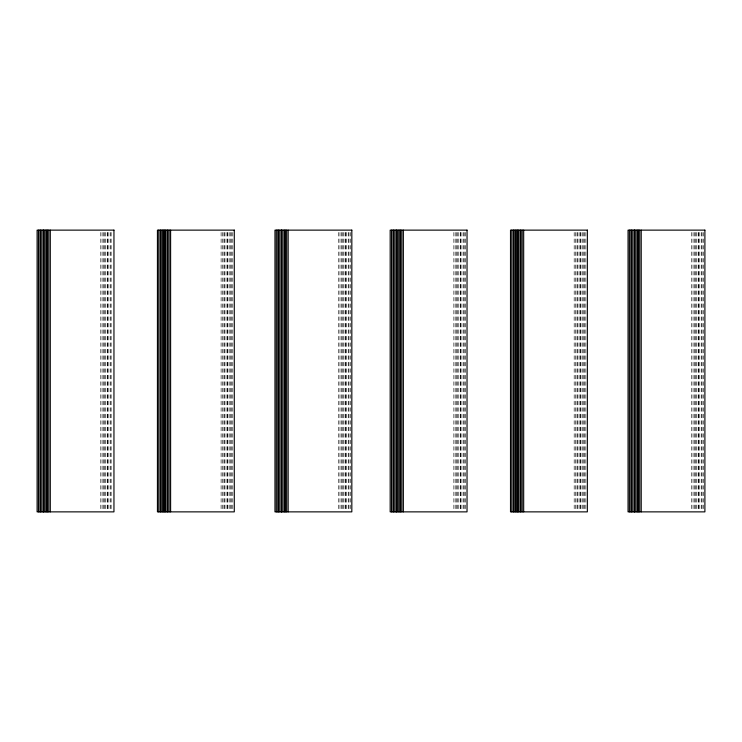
<?xml version="1.0" encoding="UTF-8"?>
<svg xmlns="http://www.w3.org/2000/svg" width="742" height="742" viewBox="0 0 742 742"><rect width="100%" height="100%" fill="white"/><g stroke="black" fill="none" stroke-linecap="round" stroke-linejoin="round"><path stroke-width="0.56" stroke-dasharray="3.71 2.78" d="M703.397 232.431L703.397 509.568M702.071 232.431L702.071 509.568M701.301 232.431L701.301 509.568M699.799 232.431L699.799 509.568M698.463 232.431L698.463 509.568M698.157 232.431L698.157 509.568M696.655 232.431L696.655 509.568M695.328 232.431L695.328 509.568M694.558 232.431L694.558 509.568M693.056 232.431L693.056 509.568M691.72 232.431L691.72 509.568M585.855 232.431L585.855 509.568M584.529 232.431L584.529 509.568M583.759 232.431L583.759 509.568M582.257 232.431L582.257 509.568M580.93 232.431L580.93 509.568M580.615 232.431L580.615 509.568M579.112 232.431L579.112 509.568M577.786 232.431L577.786 509.568M577.016 232.431L577.016 509.568M575.514 232.431L575.514 509.568M574.187 232.431L574.187 509.568M465.531 232.431L465.531 509.568M464.195 232.431L464.195 509.568M463.425 232.431L463.425 509.568M461.923 232.431L461.923 509.568M460.596 232.431L460.596 509.568M460.29 232.431L460.29 509.568M458.788 232.431L458.788 509.568M457.452 232.431L457.452 509.568M456.682 232.431L456.682 509.568M455.189 232.431L455.189 509.568M453.854 232.431L453.854 509.568M350.326 232.431L350.326 509.568M348.99 232.431L348.99 509.568M348.23 232.431L348.23 509.568M346.727 232.431L346.727 509.568M345.392 232.431L345.392 509.568M345.086 232.431L345.086 509.568M343.583 232.431L343.583 509.568M342.248 232.431L342.248 509.568M341.487 232.431L341.487 509.568M339.984 232.431L339.984 509.568M338.649 232.431L338.649 509.568M232.784 232.431L232.784 509.568M231.458 232.431L231.458 509.568M230.688 232.431L230.688 509.568M229.185 232.431L229.185 509.568M227.85 232.431L227.85 509.568M227.544 232.431L227.544 509.568M226.041 232.431L226.041 509.568M224.715 232.431L224.715 509.568M223.945 232.431L223.945 509.568M222.442 232.431L222.442 509.568M221.107 232.431L221.107 509.568M111.124 232.431L111.124 509.568M110.354 232.431L110.354 509.568M108.851 232.431L108.851 509.568M107.525 232.431L107.525 509.568M107.21 232.431L107.21 509.568M105.716 232.431L105.716 509.568M104.381 232.431L104.381 509.568M103.611 232.431L103.611 509.568M102.108 232.431L102.108 509.568M100.782 232.431L100.782 509.568"/><path stroke-width="1.11" d="M641.218 230.131L641.218 511.869M639.715 230.131L639.715 511.869M638.389 230.131L638.389 511.869M637.619 230.131L637.619 511.869M636.117 230.131L636.117 511.869M634.79 230.131L634.79 511.869M634.475 230.131L634.475 511.869M632.972 230.131L632.972 511.869M631.646 230.131L631.646 511.869M630.876 230.131L630.876 511.869M629.374 230.131L629.374 511.869M523.676 230.131L523.676 511.869M522.173 230.131L522.173 511.869M520.847 230.131L520.847 511.869M520.077 230.131L520.077 511.869M518.575 230.131L518.575 511.869M517.248 230.131L517.248 511.869M516.933 230.131L516.933 511.869M515.44 230.131L515.44 511.869M514.104 230.131L514.104 511.869M513.334 230.131L513.334 511.869M511.832 230.131L511.832 511.869M403.351 230.131L403.351 511.869M401.849 230.131L401.849 511.869M400.513 230.131L400.513 511.869M399.752 230.131L399.752 511.869M398.25 230.131L398.25 511.869M396.914 230.131L396.914 511.869M396.608 230.131L396.608 511.869M395.106 230.131L395.106 511.869M393.77 230.131L393.77 511.869M393.01 230.131L393.01 511.869M391.507 230.131L391.507 511.869M288.146 230.131L288.146 511.869M286.644 230.131L286.644 511.869M285.318 230.131L285.318 511.869M284.548 230.131L284.548 511.869M283.045 230.131L283.045 511.869M281.71 230.131L281.71 511.869M281.403 230.131L281.403 511.869M279.901 230.131L279.901 511.869M278.575 230.131L278.575 511.869M277.805 230.131L277.805 511.869M276.302 230.131L276.302 511.869M170.604 230.131L170.604 511.869M169.102 230.131L169.102 511.869M167.775 230.131L167.775 511.869M167.006 230.131L167.006 511.869M165.503 230.131L165.503 511.869M164.177 230.131L164.177 511.869M163.861 230.131L163.861 511.869M162.359 230.131L162.359 511.869M161.033 230.131L161.033 511.869M160.263 230.131L160.263 511.869M158.76 230.131L158.76 511.869M50.28 230.131L50.28 511.869M48.777 230.131L48.777 511.869M47.442 230.131L47.442 511.869M46.672 230.131L46.672 511.869M45.169 230.131L45.169 511.869M43.843 230.131L43.843 511.869M43.537 230.131L43.537 511.869M42.034 230.131L42.034 511.869M40.699 230.131L40.699 511.869M39.929 230.131L39.929 511.869M38.436 230.131L38.436 511.869M113.953 230.131L37.1 230.131L37.1 511.869L113.953 511.869L113.953 230.131M234.286 230.131L157.434 230.131L157.434 511.869L234.286 511.869L234.286 230.131M351.829 230.131L274.967 230.131L274.967 511.869L351.829 511.869L351.829 230.131M467.033 230.131L390.171 230.131L390.171 511.869L467.033 511.869L467.033 230.131M587.358 230.131L510.505 230.131L510.505 511.869L587.358 511.869L587.358 230.131M704.9 230.131L628.047 230.131L628.047 511.869L704.9 511.869L704.9 230.131"/></g></svg>
